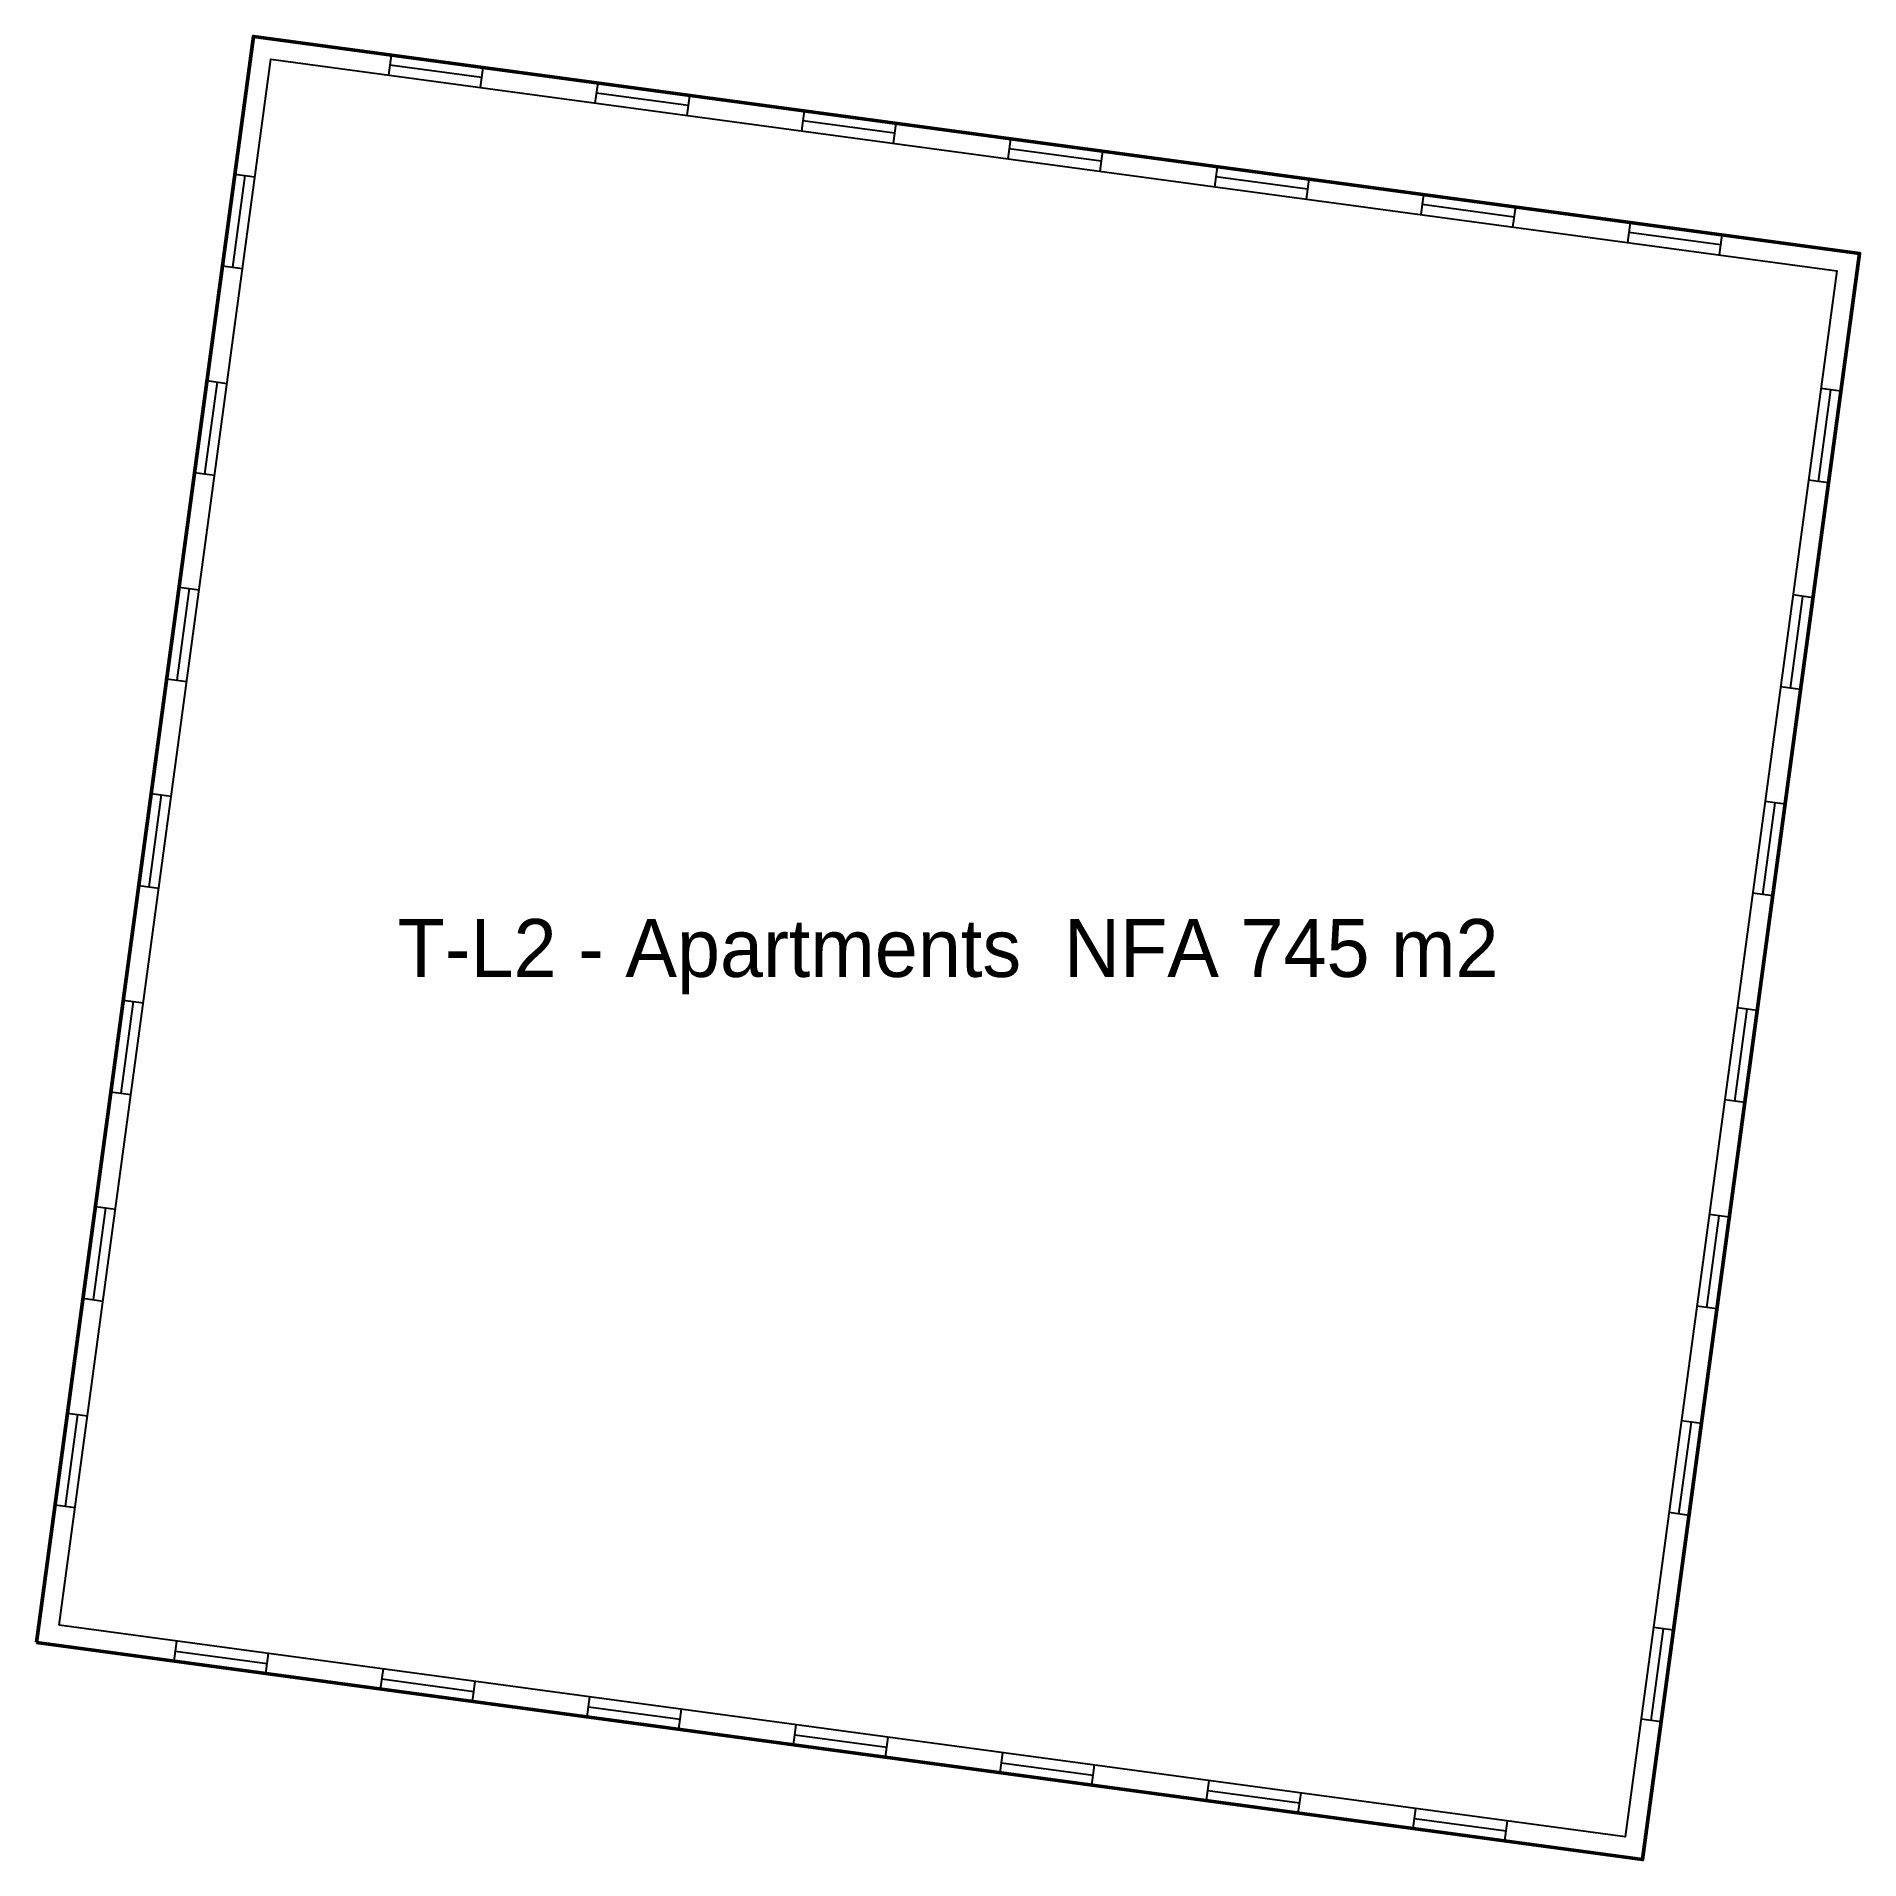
# Model space of a CAD drawing. Header units: metres. Extents: x 39 to 70.5, y -43.3 to -11.8.
import ezdxf
from ezdxf.enums import TextEntityAlignment as Align

# ---------------------------------------------------------------- set-up
doc = ezdxf.new("R2010")
doc.units = ezdxf.units.M
for name, color, linetype in [('TEXT', 250, 'Continuous'), ('WALL', 7, 'Continuous'), ('WINDOW', 5, 'Continuous')]:
    doc.layers.add(name, color=color, linetype=linetype)

msp = doc.modelspace()

# ---------------------------------------------------------------- linework, layer by layer
at = {"layer": 'WALL', "lineweight": 50}
msp.add_lwpolyline([(39.05, -39.59), (66.8, -43.34), (70.55, -15.59), (42.8, -11.84)], close=True, dxfattribs=at)
at = {"layer": 'WALL'}
msp.add_lwpolyline([(39.444, -39.29), (43.1, -12.234), (70.156, -15.89), (66.5, -42.946), (39.444, -39.29)], close=True, dxfattribs=at)
at = {"layer": 'WINDOW'}
for p, q in [((45.179, -12.162), (45.133, -12.508)), ((46.742, -12.549), (45.156, -12.335)), ((46.765, -12.376), (46.718, -12.723)), ((48.747, -12.644), (48.7, -12.991)), ((50.309, -13.031), (48.724, -12.817)), ((50.333, -12.858), (50.286, -13.205)), ((52.315, -13.126), (52.268, -13.473)), ((53.877, -13.513), (52.291, -13.299)), ((53.9, -13.34), (53.853, -13.687)), ((55.882, -13.608), (55.835, -13.955)), ((57.444, -13.996), (55.859, -13.781)), ((57.468, -13.822), (57.421, -14.169)), ((59.45, -14.09), (59.403, -14.437)), ((42.652, -14.243), (42.438, -15.829)), ((42.478, -14.219), (42.825, -14.266)), ((61.012, -14.478), (59.426, -14.263)), ((61.035, -14.304), (60.988, -14.651)), ((63.017, -14.572), (62.97, -14.919)), ((64.58, -14.96), (62.994, -14.745)), ((64.603, -14.786), (64.556, -15.133)), ((66.585, -15.054), (66.538, -15.401)), ((68.147, -15.442), (66.561, -15.228)), ((68.171, -15.268), (68.124, -15.615)), ((42.264, -15.805), (42.611, -15.852)), ((42.17, -17.81), (41.955, -19.396)), ((41.996, -17.787), (42.343, -17.834)), ((69.841, -19.532), (70.055, -17.946)), ((70.228, -17.969), (69.882, -17.923)), ((41.782, -19.373), (42.129, -19.42)), ((70.014, -19.555), (69.667, -19.508)), ((41.688, -21.378), (41.473, -22.964)), ((41.514, -21.355), (41.861, -21.402)), ((69.359, -23.099), (69.573, -21.514)), ((69.746, -21.537), (69.399, -21.49)), ((41.3, -22.94), (41.647, -22.987)), ((69.532, -23.123), (69.185, -23.076)), ((41.206, -24.946), (40.991, -26.531)), ((41.032, -24.922), (41.379, -24.969)), ((68.877, -26.667), (69.091, -25.081)), ((69.264, -25.105), (68.917, -25.058)), ((40.818, -26.508), (41.165, -26.555)), ((69.05, -26.69), (68.703, -26.643)), ((40.723, -28.513), (40.509, -30.099)), ((40.55, -28.49), (40.897, -28.537)), ((68.394, -30.234), (68.609, -28.649)), ((68.782, -28.672), (68.435, -28.625)), ((40.336, -30.075), (40.683, -30.122)), ((68.568, -30.258), (68.221, -30.211)), ((40.241, -32.081), (40.027, -33.666)), ((40.068, -32.057), (40.415, -32.104)), ((67.912, -33.802), (68.127, -32.216)), ((68.3, -32.24), (67.953, -32.193)), ((39.854, -33.643), (40.201, -33.69)), ((68.086, -33.825), (67.739, -33.778)), ((39.759, -35.648), (39.545, -37.234)), ((39.586, -35.625), (39.933, -35.672)), ((67.43, -37.37), (67.645, -35.784)), ((67.818, -35.807), (67.471, -35.76)), ((39.372, -37.211), (39.718, -37.257)), ((67.604, -37.393), (67.257, -37.346)), ((66.948, -40.937), (67.162, -39.351)), ((67.336, -39.375), (66.989, -39.328)), ((41.429, -39.912), (41.476, -39.565)), ((41.453, -39.738), (43.039, -39.952)), ((43.015, -40.126), (43.062, -39.779)), ((44.997, -40.394), (45.044, -40.047)), ((45.02, -40.22), (46.606, -40.435)), ((46.583, -40.608), (46.63, -40.261)), ((48.565, -40.876), (48.612, -40.529)), ((48.588, -40.702), (50.174, -40.917)), ((50.15, -41.09), (50.197, -40.743)), ((67.122, -40.961), (66.775, -40.914)), ((52.132, -41.358), (52.179, -41.011)), ((52.156, -41.184), (53.741, -41.399)), ((53.718, -41.572), (53.765, -41.225)), ((55.7, -41.84), (55.747, -41.493)), ((55.723, -41.667), (57.309, -41.881)), ((57.285, -42.054), (57.332, -41.707)), ((59.267, -42.322), (59.314, -41.975)), ((59.291, -42.149), (60.876, -42.363)), ((60.853, -42.536), (60.9, -42.189)), ((62.835, -42.804), (62.882, -42.457)), ((62.858, -42.631), (64.444, -42.845)), ((64.421, -43.018), (64.467, -42.672))]:
    msp.add_line(p, q, dxfattribs=at)

# ---------------------------------------------------------------- texts
at = {"layer": 'TEXT'}
msp.add_text('T-L2 - Apartments  NFA 745 m2', height=1, dxfattribs=at).set_placement((54.8, -27.59), align=Align.MIDDLE_CENTER)

doc.saveas('drawing.dxf')
